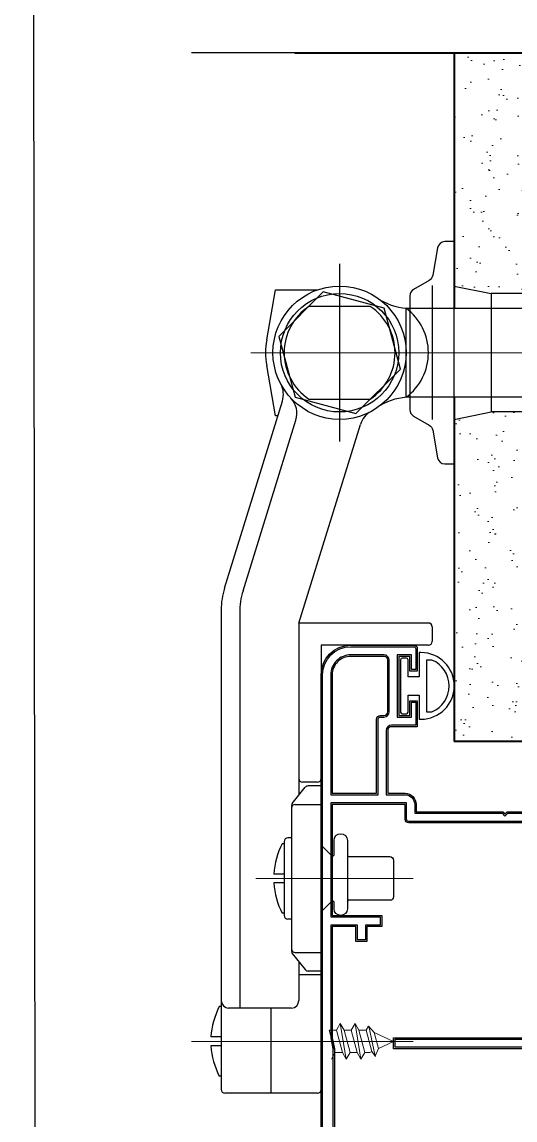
# Model space of a CAD drawing. Header units: millimetres. Extents: x 1251.1 to 1334.1, y 1577.6 to 1641.3.
# Drawn here: x 1311.1348 to 1311.2014, y 1618.8159 to 1618.9642 of the extents above; entities that cross this region are included whole.
import ezdxf

# ---------------------------------------------------------------- set-up
doc = ezdxf.new("R2010")
doc.units = ezdxf.units.MM
doc.linetypes.add('TRATTOPUNTO', pattern=[1, 0.5, -0.25, 0, -0.25])
doc.layers.add('MONTANTI sezioni - windows structure section', color=2, linetype='Continuous')
doc.layers.add('MURATURA', color=140, linetype='Continuous')
for name, color, linetype, lineweight in [('MURATURA sezioni - section wall', 7, 'Continuous', 40), ('PROIEZIONI finissime - fine lines', 251, 'Continuous', 9), ('TRATTEGGIO - hatch', 252, 'Continuous', 20)]:
    doc.layers.add(name, color=color, linetype=linetype, lineweight=lineweight)

msp = doc.modelspace()

# ---------------------------------------------------------------- hatches: boundary and pattern name
at = {"layer": 'TRATTEGGIO - hatch'}
h = msp.add_hatch(dxfattribs=at)
h.set_pattern_fill('AR-SAND', color=256, scale=9.99999999999999e-05, angle=-90.00000000000001, style=0)
h.set_pattern_definition([(52.49999999999998, (1311.758764513805, 1612.014511076059), (0.004894132373293419, -0.0001600031295984053), [0, -0.003860799999999998, 0, -0.004317999999999997, 0, -0.004127499999999997]), (82.49999999999999, (1311.758764513805, 1612.014511076059), (0.007168251005683537, 0.00449523283138002), [0, -0.002082799999999999, 0, -0.003479799999999997, 0, -0.001333499999999999]), (122.5, (1311.758764513805, 1612.011386876059), (1.437184678545835e-05, 0.007909923702414572), [0, -0.001269999999999995, 0, -0.004571999999999984, 0, -0.005968999999999979]), (132.4999999999999, (1311.758764513805, 1612.011386876059), (0.002229293232572161, 0.007635564524722966), [0, -0.0006349999999999994, 0, -0.002997199999999997, 0, -0.003428999999999996])])
h.paths.add_polyline_path([(1311.313234852859, 1618.877054602494), (1311.313234852859, 1618.867054602494), (1311.193234852859, 1618.867054602494), (1311.193234852859, 1618.910554602494), (1311.198234852859, 1618.911554602494), (1311.203234852859, 1618.911554602494), (1311.203234852859, 1618.877054602494)])
h.paths.add_polyline_path([(1311.193234852859, 1618.960054602494), (1311.203234852859, 1618.960054602494), (1311.203234852859, 1618.927554602494), (1311.198234852859, 1618.927554602494), (1311.193234852859, 1618.928554602494), (1311.193234852859, 1618.934554602494)])

# ---------------------------------------------------------------- linework, layer by layer
at = {"layer": 'MONTANTI sezioni - windows structure section'}
for p, q in [((1311.177734852859, 1618.931554602494), (1311.177734852859, 1618.907554602494)), ((1311.167886775329, 1618.921291084271), (1311.169079366076, 1618.928054602494)), ((1311.169079366076, 1618.928054602494), (1311.174776812968, 1618.928054602494)), ((1311.190234852859, 1618.928618832305), (1311.190234852859, 1618.910542406015)), ((1311.190234852859, 1618.928618832305), (1311.190234852859, 1618.910542406015)), ((1311.193234852859, 1618.928554602494), (1311.198234852859, 1618.927554602494)), ((1311.193234852859, 1618.928554602494), (1311.198234852859, 1618.927554602494)), ((1311.198234852859, 1618.927554602494), (1311.198234852859, 1618.911554602494)), ((1311.213234852859, 1618.927554602494), (1311.198234852859, 1618.927554602494)), ((1311.198234852859, 1618.927554602494), (1311.198234852859, 1618.911554602494)), ((1311.213234852859, 1618.927554602494), (1311.198234852859, 1618.927554602494)), ((1311.186734852859, 1618.913554602494), (1311.186734852859, 1618.925554602494)), ((1311.186734852859, 1618.913554602494), (1311.186734852859, 1618.925554602494)), ((1311.187322634878, 1618.925554602494), (1311.218854009022, 1618.925554602494)), ((1311.187322634878, 1618.925554602494), (1311.218854009022, 1618.925554602494)), ((1311.169079366076, 1618.911054602494), (1311.167886775329, 1618.917818120718)), ((1311.218511445263, 1618.913554602494), (1311.187322634878, 1618.913554602494)), ((1311.218511445263, 1618.913554602494), (1311.187322634878, 1618.913554602494)), ((1311.193234852859, 1618.913554602494), (1311.193234852859, 1618.867054602494)), ((1311.162183462274, 1618.887780207448), (1311.17001025281, 1618.913022412984)), ((1311.164683462274, 1618.887401516108), (1311.171836032613, 1618.910469292075)), ((1311.169400098499, 1618.911054602494), (1311.169079366076, 1618.911054602494)), ((1311.193234852859, 1618.910554602494), (1311.198234852859, 1618.911554602494)), ((1311.193234852859, 1618.910554602494), (1311.198234852859, 1618.911554602494)), ((1311.213234852859, 1618.911554602494), (1311.198234852859, 1618.911554602494)), ((1311.213234852859, 1618.911554602494), (1311.198234852859, 1618.911554602494)), ((1311.172234852859, 1618.883054602494), (1311.180550360798, 1618.909872971984)), ((1311.161734852859, 1618.884818630524), (1311.161734852859, 1618.820054602494)), ((1311.164234852859, 1618.884439939183), (1311.164234852859, 1618.831054602494)), ((1311.172234852859, 1618.883054602494), (1311.172234852859, 1618.859804602494)), ((1311.189734852859, 1618.883054602494), (1311.172234852859, 1618.883054602494)), ((1311.190234852859, 1618.882554602494), (1311.190234852859, 1618.880554602494)), ((1311.190234852859, 1618.882554602494), (1311.190234852859, 1618.880554602494)), ((1311.175234852859, 1618.880054602494), (1311.175234852859, 1618.862054602494)), ((1311.189734852859, 1618.880054602494), (1311.175234852859, 1618.880054602494)), ((1311.258234852859, 1618.867054602494), (1311.193234852859, 1618.867054602494)), ((1311.174734852859, 1618.861554602494), (1311.172734852859, 1618.861554602494)), ((1311.174734852859, 1618.861554602494), (1311.172734852859, 1618.861554602494)), ((1311.171344418455, 1618.858691559488), (1311.173084730878, 1618.860866950018)), ((1311.171344418455, 1618.858691559488), (1311.173084730878, 1618.860866950018)), ((1311.175234852859, 1618.861054602494), (1311.173475165283, 1618.861054602494)), ((1311.175234852859, 1618.861054602494), (1311.173475165283, 1618.861054602494)), ((1311.175234852859, 1618.861054602494), (1311.175234852859, 1618.836054602494)), ((1311.171234852859, 1618.858379211965), (1311.171234852859, 1618.838729993024)), ((1311.171734852859, 1618.858554602494), (1311.175234852859, 1618.858554602494)), ((1311.171734852859, 1618.858554602494), (1311.175234852859, 1618.858554602494)), ((1311.171234852859, 1618.854054602494), (1311.170734852859, 1618.854054602494)), ((1311.171234852859, 1618.854054602494), (1311.170734852859, 1618.854054602494)), ((1311.170163449214, 1618.853246697341), (1311.169978129061, 1618.853246697341)), ((1311.170163449214, 1618.853246697341), (1311.169978129061, 1618.853246697341)), ((1311.170234852859, 1618.853554602494), (1311.170234852859, 1618.843554602494)), ((1311.178784852859, 1618.851704602494), (1311.178784852859, 1618.845404602494)), ((1311.170234852859, 1618.849154602494), (1311.16885251521, 1618.849154602494)), ((1311.170234852859, 1618.847954602494), (1311.16885251521, 1618.847954602494)), ((1311.170163449214, 1618.843862507648), (1311.169978129061, 1618.843862507648)), ((1311.171234852859, 1618.843054602494), (1311.170734852859, 1618.843054602494)), ((1311.171344418455, 1618.8384176455), (1311.173084730878, 1618.83624225497)), ((1311.171734852859, 1618.838554602494), (1311.175234852859, 1618.838554602494)), ((1311.172234852859, 1618.837304602494), (1311.172234852859, 1618.832054602494)), ((1311.175234852859, 1618.835554602494), (1311.172234852859, 1618.835554602494)), ((1311.175234852859, 1618.836054602494), (1311.173475165283, 1618.836054602494)), ((1311.175234852859, 1618.835554602494), (1311.175234852859, 1618.820054602494)), ((1311.161663449214, 1618.831246697341), (1311.161478129061, 1618.831246697341)), ((1311.171234852859, 1618.831054602494), (1311.162734852859, 1618.831054602494)), ((1311.168484852859, 1618.819554602494), (1311.168484852859, 1618.831054602494)), ((1311.161734852859, 1618.827154602494), (1311.16035251521, 1618.827154602494)), ((1311.161734852859, 1618.825954602494), (1311.16035251521, 1618.825954602494)), ((1311.161663449214, 1618.821862507648), (1311.161478129061, 1618.821862507648)), ((1311.174734852859, 1618.819554602494), (1311.162234852859, 1618.819554602494))]:
    msp.add_line(p, q, dxfattribs=at)
for points in [[(1311.187234852859, 1618.911864003571, 0.2679491924311216), (1311.187734852859, 1618.910997978167), (1311.189831018581, 1618.909787756323, -0.2216946626429398), (1311.190315826334, 1618.909095379097), (1311.190970779641, 1618.905380954317, 0.3639702342662025), (1311.191955587394, 1618.904554602494), (1311.193234852859, 1618.904554602494), (1311.193234852859, 1618.934554602494), (1311.191955587394, 1618.934554602494, 0.3639702342662005), (1311.190970779641, 1618.933728250672), (1311.190315826334, 1618.930013825891, -0.2216946626429377), (1311.189831018581, 1618.929321448665), (1311.187734852859, 1618.928111226822, 0.2679491924311216), (1311.187234852859, 1618.927245201417)], [(1311.187234852859, 1618.911864003571, 0.2679491924311216), (1311.187734852859, 1618.910997978167), (1311.189831018581, 1618.909787756323, -0.2216946626429398), (1311.190315826334, 1618.909095379097), (1311.190970779641, 1618.905380954317, 0.3639702342662025), (1311.191955587394, 1618.904554602494), (1311.193234852859, 1618.904554602494), (1311.193234852859, 1618.934554602494), (1311.191955587394, 1618.934554602494, 0.3639702342662005), (1311.190970779641, 1618.933728250672), (1311.190315826334, 1618.930013825891, -0.2216946626429377), (1311.189831018581, 1618.929321448665), (1311.187734852859, 1618.928111226822, 0.2679491924311216), (1311.187234852859, 1618.927245201417)], [(1311.181880633847, 1618.925804602495), (1311.173589071871, 1618.925804602495, 0.5366750419289279), (1311.173589071871, 1618.913304602494), (1311.181880633847, 1618.913304602494, 0.5366750419289269)], [(1311.179234852859, 1618.878754602494, 0.4142135623730988), (1311.176534852859, 1618.876054602495), (1311.176534852859, 1618.859854602494), (1311.182934852859, 1618.859854602494), (1311.182934852859, 1618.870054602494, -0.4142135623731173), (1311.183234852859, 1618.870354602494), (1311.183734852859, 1618.870354602494, 0.4142135623730856), (1311.184434852859, 1618.871054602494), (1311.184434852859, 1618.878054602494, 0.4142135623730856), (1311.183734852859, 1618.878754602494)], [(1311.179234852859, 1618.878554602494, 0.4142135623731018), (1311.176734852859, 1618.876054602495), (1311.176734852859, 1618.860054602495), (1311.182734852859, 1618.860054602495), (1311.182734852859, 1618.870054602494, -0.4142135623730943), (1311.183234852859, 1618.870554602494), (1311.183734852859, 1618.870554602494, 0.4142135623730951), (1311.184234852859, 1618.871054602494), (1311.184234852859, 1618.878054602494, 0.4142135623730951), (1311.183734852859, 1618.878554602494)], [(1311.186984852859, 1618.871004602494), (1311.186984852859, 1618.873304602494), (1311.188484852859, 1618.873304602494), (1311.188484852859, 1618.870054602494), (1311.188734852859, 1618.870054602494, 1), (1311.188734852859, 1618.879054602495), (1311.188484852859, 1618.879054602495), (1311.188484852859, 1618.875804602494), (1311.186984852859, 1618.875804602494), (1311.186984852859, 1618.878104602494, 0.4142135623730951), (1311.186784852859, 1618.878304602494), (1311.186184852859, 1618.878304602494, 0.4142135623730951), (1311.185984852859, 1618.878104602494), (1311.185984852859, 1618.871004602494, 0.4142135623730951), (1311.186184852859, 1618.870804602494), (1311.186784852859, 1618.870804602494, 0.4142135623730951)], [(1311.186984852859, 1618.871004602494), (1311.186984852859, 1618.873304602494), (1311.188484852859, 1618.873304602494), (1311.188484852859, 1618.870054602494), (1311.188734852859, 1618.870054602494, 1), (1311.188734852859, 1618.879054602495), (1311.188484852859, 1618.879054602495), (1311.188484852859, 1618.875804602494), (1311.186984852859, 1618.875804602494), (1311.186984852859, 1618.878104602494, 0.4142135623730951), (1311.186784852859, 1618.878304602494), (1311.186184852859, 1618.878304602494, 0.4142135623730951), (1311.185984852859, 1618.878104602494), (1311.185984852859, 1618.871004602494, 0.4142135623730951), (1311.186184852859, 1618.870804602494), (1311.186784852859, 1618.870804602494, 0.4142135623730951)], [(1311.190214717718, 1618.878054602494), (1311.189484852859, 1618.878054602494), (1311.189484852859, 1618.871054602494), (1311.190214717718, 1618.871054602494, 0.6628957546586911)], [(1311.190214717718, 1618.878054602494), (1311.189484852859, 1618.878054602494), (1311.189484852859, 1618.871054602494), (1311.190214717718, 1618.871054602494, 0.6628957546586911)], [(1311.185034852859, 1618.851004602494), (1311.185034852859, 1618.846104602495, -0.4142135623730935), (1311.184534852859, 1618.845604602494), (1311.178984852859, 1618.845604602494, 0.4142135623730945), (1311.178784852859, 1618.845404602494), (1311.178784852859, 1618.844454602494, -1.000000000000016), (1311.176984852859, 1618.844454602494), (1311.176984852859, 1618.845321759782, 0.6681786379192907), (1311.176643431503, 1618.845463181138), (1311.175234852859, 1618.844054602494), (1311.175234852859, 1618.853054602494), (1311.176643431503, 1618.851646023851, 0.6681786379192907), (1311.176984852859, 1618.851787445207), (1311.176984852859, 1618.853704602494, -1.000000000000016), (1311.178784852859, 1618.853704602494), (1311.178784852859, 1618.851704602494, 0.4142135623730945), (1311.178984852859, 1618.851504602495), (1311.184534852859, 1618.851504602495, -0.4142135623730965)]]:
    msp.add_lwpolyline(points, format="xyb", close=True, dxfattribs=at)
msp.add_lwpolyline([(1311.175534890976, 1618.927764972018), (1311.169524483336, 1618.921754564378), (1311.171724445219, 1618.913544194854), (1311.179934814743, 1618.911344232971), (1311.185945222383, 1618.917354640611), (1311.183745260499, 1618.925565010135)], close=True, dxfattribs=at)
for points in [[(1311.175234852859, 1618.810254602495), (1311.175234852859, 1618.876054602495, -0.4142135623730951), (1311.179234852859, 1618.880054602495), (1311.187734852859, 1618.880054602495, -0.4142135623730951), (1311.188234852859, 1618.879554602494), (1311.188234852859, 1618.876554602494), (1311.187234852859, 1618.876554602494), (1311.187234852859, 1618.878554602494), (1311.185734852859, 1618.878554602494), (1311.185734852859, 1618.870554602494), (1311.187234852859, 1618.870554602494), (1311.187234852859, 1618.872554602495), (1311.188234852859, 1618.872554602495), (1311.188234852859, 1618.869054602494), (1311.184734852859, 1618.869054602494, 0.4142135623730951), (1311.184234852859, 1618.868554602494), (1311.184234852859, 1618.860054602495), (1311.186584852859, 1618.860054602495, -0.4142135623730951), (1311.188084852859, 1618.858554602494), (1311.188084852859, 1618.857554602494), (1311.199784852859, 1618.857554602494), (1311.200084852859, 1618.857254602494), (1311.200384852859, 1618.857554602494), (1311.212084852859, 1618.857554602494)], [(1311.175434852859, 1618.810254602495), (1311.175434852859, 1618.876054602495, -0.4142135623730968), (1311.179234852859, 1618.879854602494), (1311.187734852859, 1618.879854602494, -0.4142135623731173), (1311.188034852859, 1618.879554602494), (1311.188034852859, 1618.876754602495), (1311.187434852859, 1618.876754602495), (1311.187434852859, 1618.878754602494), (1311.185534852859, 1618.878754602494), (1311.185534852859, 1618.870354602494), (1311.187434852859, 1618.870354602494), (1311.187434852859, 1618.872354602494), (1311.188034852859, 1618.872354602494), (1311.188034852859, 1618.869254602494), (1311.184734852859, 1618.869254602494, 0.4142135623730856), (1311.184034852859, 1618.868554602494), (1311.184034852859, 1618.859854602494), (1311.186584852859, 1618.859854602494, -0.4142135623731002), (1311.187884852859, 1618.858554602494), (1311.187884852859, 1618.857354602495), (1311.199702010147, 1618.857354602495), (1311.200084852859, 1618.856971759782), (1311.200467695572, 1618.857354602495), (1311.212284852859, 1618.857354602495)], [(1311.213084852859, 1618.856254602494), (1311.187084852859, 1618.856254602494, -0.4142135623731173), (1311.186784852859, 1618.856554602494), (1311.186784852859, 1618.858754602494), (1311.176534852859, 1618.858754602494), (1311.176534852859, 1618.843354602494), (1311.183234852859, 1618.843354602494), (1311.183234852859, 1618.842254602494), (1311.181234852859, 1618.842254602494), (1311.181234852859, 1618.840254602494), (1311.180134852859, 1618.840254602494), (1311.180134852859, 1618.842254602494), (1311.176534852859, 1618.842254602494), (1311.176534852859, 1618.827034798592), (1311.176834852859, 1618.825534798592), (1311.176834852859, 1618.810254602495, 0.3539972922353391)], [(1311.213084852859, 1618.856054602494), (1311.187084852859, 1618.856054602494, -0.4142135623730951), (1311.186584852859, 1618.856554602494), (1311.186584852859, 1618.858554602494), (1311.176734852859, 1618.858554602494), (1311.176734852859, 1618.843554602494), (1311.183434852859, 1618.843554602494), (1311.183434852859, 1618.842054602494), (1311.181434852859, 1618.842054602494), (1311.181434852859, 1618.840054602495), (1311.179934852859, 1618.840054602495), (1311.179934852859, 1618.842054602494), (1311.176734852859, 1618.842054602494), (1311.176734852859, 1618.827054602494), (1311.177034852859, 1618.825554602495), (1311.177034852859, 1618.810254602495, 0.3539972922353393)]]:
    msp.add_lwpolyline(points, format="xyb", dxfattribs=at)
for points in [[(1311.218434852859, 1618.825554602495), (1311.185034852859, 1618.825554602495), (1311.185034852859, 1618.827054602494), (1311.218734852859, 1618.827054602494)], [(1311.218634852859, 1618.825754602494), (1311.185234852859, 1618.825754602494), (1311.185234852859, 1618.826854602494), (1311.218934852859, 1618.826854602494)]]:
    msp.add_lwpolyline(points, dxfattribs=at)
for radius in [0.00899999999999999, 0.007999999999999991]:
    msp.add_circle((1311.177734852859, 1618.919554602494), radius, dxfattribs=at)
for centre, radius, start, end in [((1311.187322634878, 1618.933554602494), 0.007999999999999946, 239.3030430020002, 270), ((1311.187322634878, 1618.933554602494), 0.007999999999999946, 239.3030430020002, 270), ((1311.182234852859, 1618.919554602494), 0.007500000000000002, 306.8698976455756, 53.13010235442433), ((1311.182234852859, 1618.919554602494), 0.007500000000000002, 306.8698976455756, 53.13010235442433), ((1311.177734852859, 1618.919554602494), 0.01000000000000003, 169.9999999999688, 190.0000000000312), ((1311.167144835634, 1618.913910886062), 0.002999999999999997, 342.773029336512, 28.05440188498347), ((1311.168970615438, 1618.911357765152), 0.002999999999999997, 342.773029336512, 43.08399460844088), ((1311.187322634878, 1618.905554602494), 0.007999999999999978, 90, 120.6969569979997), ((1311.187322634878, 1618.905554602494), 0.007999999999999978, 90, 120.6969569979997), ((1311.183415777974, 1618.908984498907), 0.002999999999999997, 118.2559034021591, 162.7730293365121), ((1311.183415777974, 1618.908984498907), 0.002999999999999997, 118.2559034021591, 162.7730293365121), ((1311.171734852859, 1618.884818630524), 0.009999999999999992, 162.7730293365121, 180), ((1311.174234852859, 1618.884439939183), 0.009999999999999992, 162.7730293365121, 180), ((1311.189734852859, 1618.882554602494), 0.0004999999999999995, 0, 90), ((1311.189734852859, 1618.882554602494), 0.0004999999999999995, 0, 90), ((1311.189734852859, 1618.880554602494), 0.0004999999999999995, 270, 0), ((1311.189734852859, 1618.880554602494), 0.0004999999999999995, 270, 0), ((1311.172734852859, 1618.862054602494), 0.0004999999999999995, 180, 270), ((1311.172734852859, 1618.862054602494), 0.0004999999999999995, 180, 270), ((1311.174734852859, 1618.862054602494), 0.0004999999999999995, 270, 0), ((1311.174734852859, 1618.862054602494), 0.0004999999999999995, 270, 0), ((1311.173475165283, 1618.860554602494), 0.0004999999999999995, 90, 141.3401917459201), ((1311.173475165283, 1618.860554602494), 0.0004999999999999995, 90, 141.3401917459201), ((1311.171734852859, 1618.858379211965), 0.0004999999999999995, 141.3401917459201, 180), ((1311.171734852859, 1618.858379211965), 0.0004999999999999995, 141.3401917459201, 180), ((1311.171734852859, 1618.858054602494), 0.0004999999999999995, 90, 180), ((1311.171734852859, 1618.858054602494), 0.0004999999999999995, 90, 180), ((1311.170734852859, 1618.853554602494), 0.0004999999999999995, 90, 180), ((1311.170734852859, 1618.853554602494), 0.0004999999999999995, 90, 180), ((1311.179034852859, 1618.848554602494), 0.0102, 152.6122924694901, 176.6277133165692), ((1311.179034852859, 1618.848554602494), 0.0102, 183.3722866834048, 207.3877075305098), ((1311.170734852859, 1618.843554602494), 0.0004999999999999995, 180, 270), ((1311.171734852859, 1618.839054602494), 0.0004999999999999995, 180, 270), ((1311.171734852859, 1618.838729993024), 0.0004999999999999995, 180, 218.6598082540799), ((1311.173475165283, 1618.836554602494), 0.0004999999999999995, 218.6598082540799, 270), ((1311.162734852859, 1618.832054602494), 0.000999999999999999, 180, 270), ((1311.171234852859, 1618.832054602494), 0.000999999999999999, 270, 0), ((1311.170534852859, 1618.826554602494), 0.0102, 152.6122924694901, 176.6277133165692), ((1311.170534852859, 1618.826554602494), 0.0102, 183.3722866834048, 207.3877075305098), ((1311.162234852859, 1618.820054602494), 0.0004999999999999995, 180, 270), ((1311.174734852859, 1618.820054602494), 0.0004999999999999995, 270, 0)]:
    msp.add_arc(centre, radius, start, end, dxfattribs=at)
at = {"layer": 'MURATURA'}
for p, q in [((1311.134810754882, 1620.451261697454), (1311.138794373603, 1616.677847511319)), ((1311.457734852859, 1618.960054602494), (1311.157734852859, 1618.960054602494))]:
    msp.add_line(p, q, dxfattribs=at)
at = {"layer": 'MURATURA sezioni - section wall', "linetype": 'TRATTOPUNTO', "ltscale": 0.02}
msp.add_line((1311.171708019712, 1618.960054602494), (1311.475428917151, 1618.960054602494), dxfattribs=at)
at = {"layer": 'MURATURA sezioni - section wall'}
for p, q in [((1311.193234852859, 1618.960054602494), (1311.193234852859, 1618.925554602494)), ((1311.193234852859, 1618.960054602494), (1311.193234852859, 1618.925554602494)), ((1311.193234852859, 1618.913554602494), (1311.193234852859, 1618.867054602494)), ((1311.313234852859, 1618.867054602494), (1311.193234852859, 1618.867054602494))]:
    msp.add_line(p, q, dxfattribs=at)
at = {"layer": 'PROIEZIONI finissime - fine lines'}
for p, q in [((1311.177734852859, 1618.931554602494), (1311.177734852859, 1618.907554602494)), ((1311.165734852859, 1618.919554602494), (1311.258234852859, 1618.919554602494)), ((1311.1876930261, 1618.848554602494), (1311.166402973416, 1618.848554602494)), ((1311.177305736172, 1618.828054602494), (1311.177825351414, 1618.828954602494)), ((1311.177825351414, 1618.828954602494), (1311.178625244688, 1618.824154602494)), ((1311.178341012352, 1618.828054602494), (1311.177825351414, 1618.828954602494)), ((1311.179305736172, 1618.828054602494), (1311.179825351414, 1618.828954602494)), ((1311.180341012352, 1618.828054602494), (1311.179825351414, 1618.828954602494)), ((1311.179825351414, 1618.828954602494), (1311.180625244687, 1618.824154602494)), ((1311.177305736172, 1618.828054602494), (1311.176341012352, 1618.828054602494)), ((1311.176341012352, 1618.828054602494), (1311.17714485993, 1618.825054602494)), ((1311.177305736172, 1618.828054602494), (1311.178109583749, 1618.825054602494)), ((1311.179305736172, 1618.828054602494), (1311.178341012352, 1618.828054602494)), ((1311.178341012352, 1618.828054602494), (1311.17914485993, 1618.825054602494)), ((1311.179305736172, 1618.828054602494), (1311.180109583749, 1618.825054602494)), ((1311.180341012352, 1618.828054602494), (1311.18114485993, 1618.825054602494)), ((1311.181305736172, 1618.828054602494), (1311.180341012352, 1618.828054602494)), ((1311.181663510461, 1618.828630525881), (1311.181305736172, 1618.828054602494)), ((1311.181305736172, 1618.828054602494), (1311.182077208093, 1618.82517543009)), ((1311.182415678831, 1618.827775943402), (1311.181663510461, 1618.828630525881)), ((1311.18167301614, 1618.828615819898), (1311.182562841965, 1618.824547283457)), ((1311.182415678831, 1618.827775943402), (1311.182997497138, 1618.825604567919)), ((1311.185034852859, 1618.826554602494), (1311.182415678831, 1618.827775943402)), ((1311.157734852859, 1618.826554602494), (1311.1876930261, 1618.826554602494)), ((1311.185034852859, 1618.826554602494), (1311.182997497138, 1618.825604567919)), ((1311.17714485993, 1618.825054602494), (1311.176625244688, 1618.824154602494)), ((1311.178109583749, 1618.825054602494), (1311.17714485993, 1618.825054602494)), ((1311.178625244688, 1618.824154602494), (1311.178109583749, 1618.825054602494)), ((1311.17914485993, 1618.825054602494), (1311.178625244688, 1618.824154602494)), ((1311.180109583749, 1618.825054602494), (1311.17914485993, 1618.825054602494)), ((1311.180625244687, 1618.824154602494), (1311.180109583749, 1618.825054602494)), ((1311.18114485993, 1618.825054602494), (1311.180625244687, 1618.824154602494)), ((1311.181818092479, 1618.825054602494), (1311.18114485993, 1618.825054602494)), ((1311.182077208093, 1618.82517543009), (1311.181818092479, 1618.825054602494)), ((1311.182566443345, 1618.824525761241), (1311.182077208093, 1618.82517543009)), ((1311.182997497138, 1618.825604567919), (1311.182562841965, 1618.824547283457))]:
    msp.add_line(p, q, dxfattribs=at)

doc.saveas('drawing.dxf')
